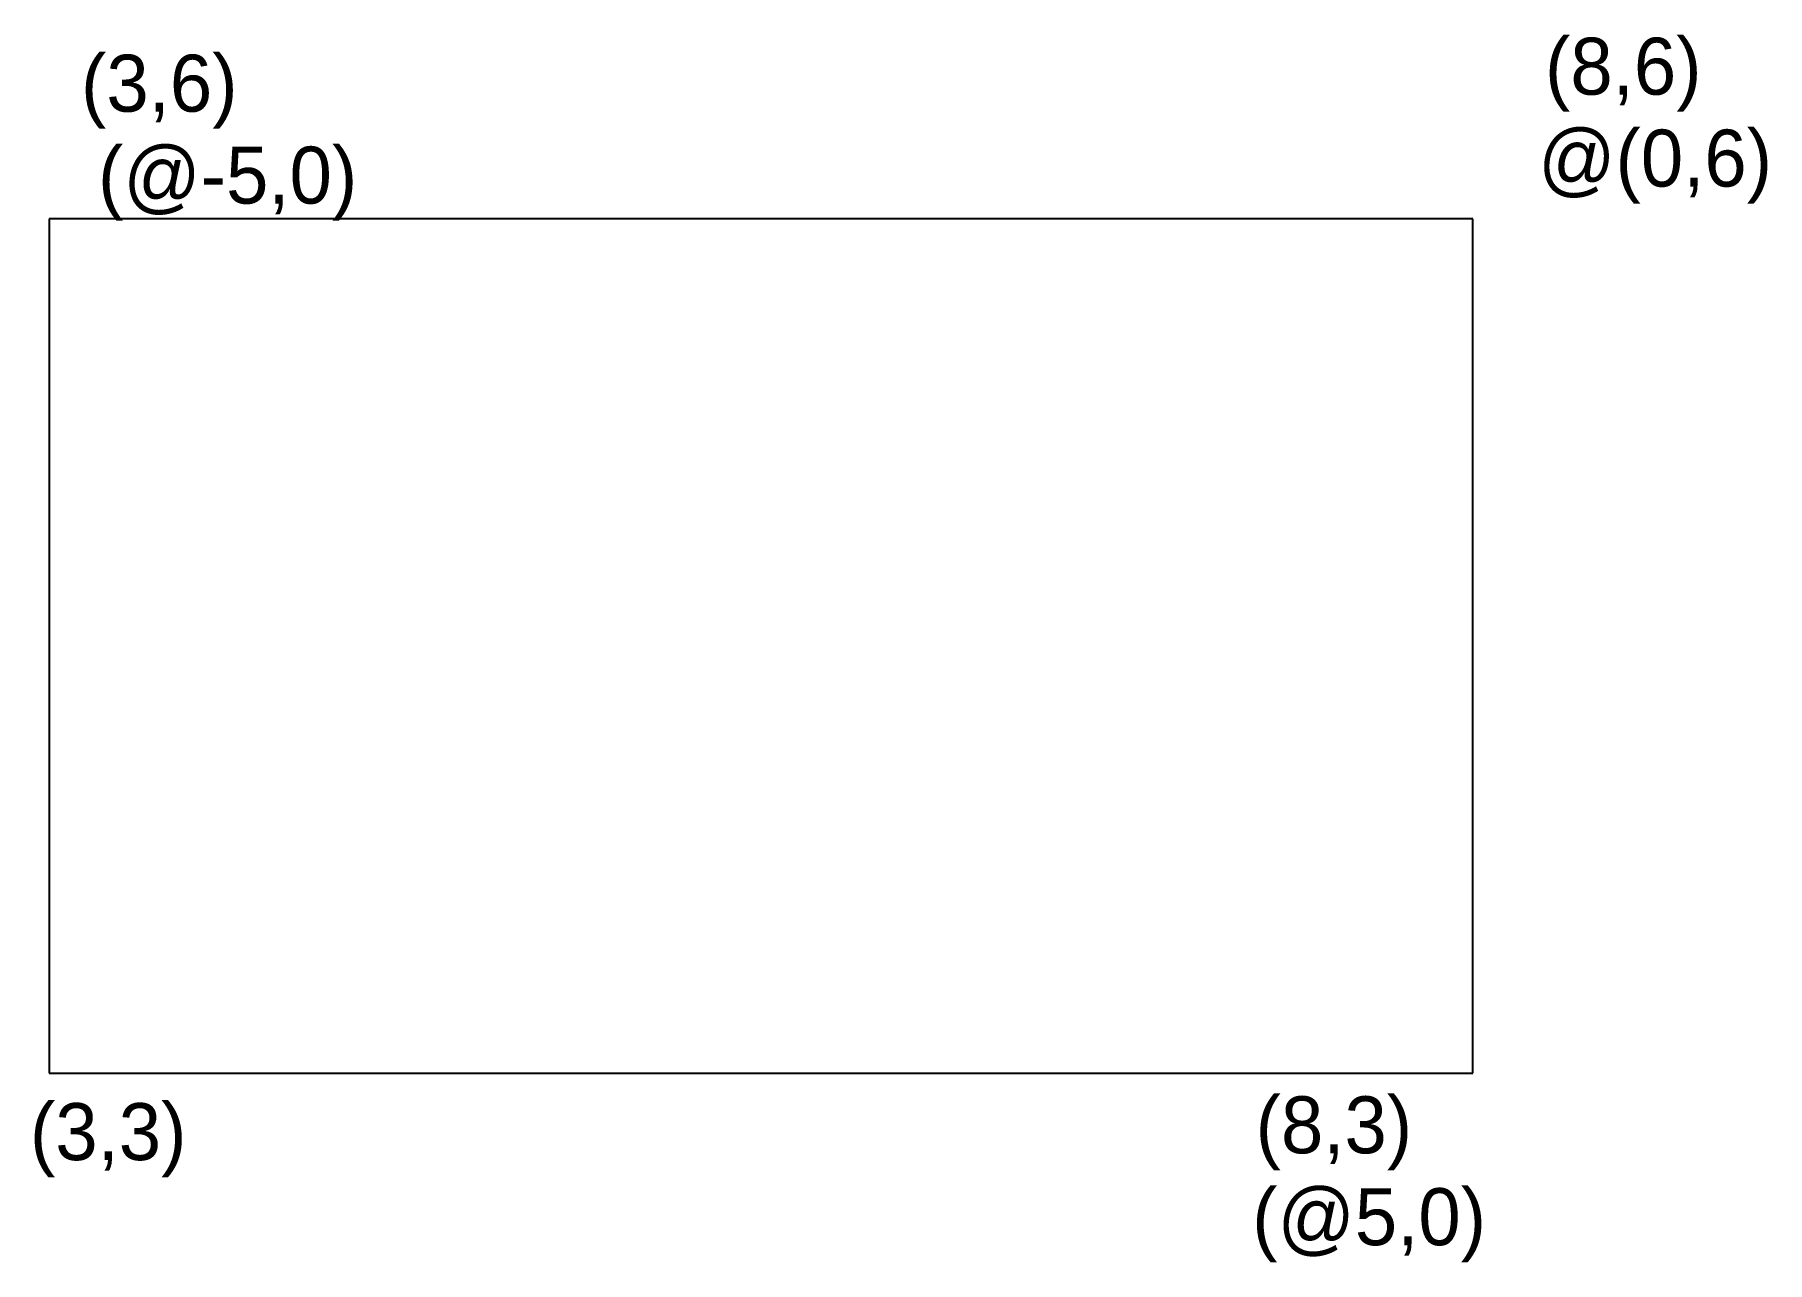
# Model space of a CAD drawing. Header units: inches. Extents: x 2.95 to 9.03, y 2.34 to 6.65.
import ezdxf

# ---------------------------------------------------------------- set-up
doc = ezdxf.new("R2010")
doc.units = ezdxf.units.IN
doc.header["$MEASUREMENT"] = 0

msp = doc.modelspace()

# ---------------------------------------------------------------- linework, layer by layer
for p, q in [((8, 6), (3, 6)), ((3, 6), (3, 3)), ((8, 3), (8, 6)), ((3, 3), (8, 3))]:
    msp.add_line(p, q)

# ---------------------------------------------------------------- texts
for s, p in [('(8,6)', (8.254, 6.4361)), ('(3,6)', (3.1123, 6.3764)), ('@(0,6)', (8.2301, 6.1134)), ('(@-5,0)', (3.1721, 6.0537)), ('(8,3)', (7.2376, 2.7192)), ('(3,3)', (2.9329, 2.6953)), ('(@5,0)', (7.2256, 2.3965))]:
    msp.add_text(s, height=0.2).set_placement(p)

doc.saveas('drawing.dxf')
